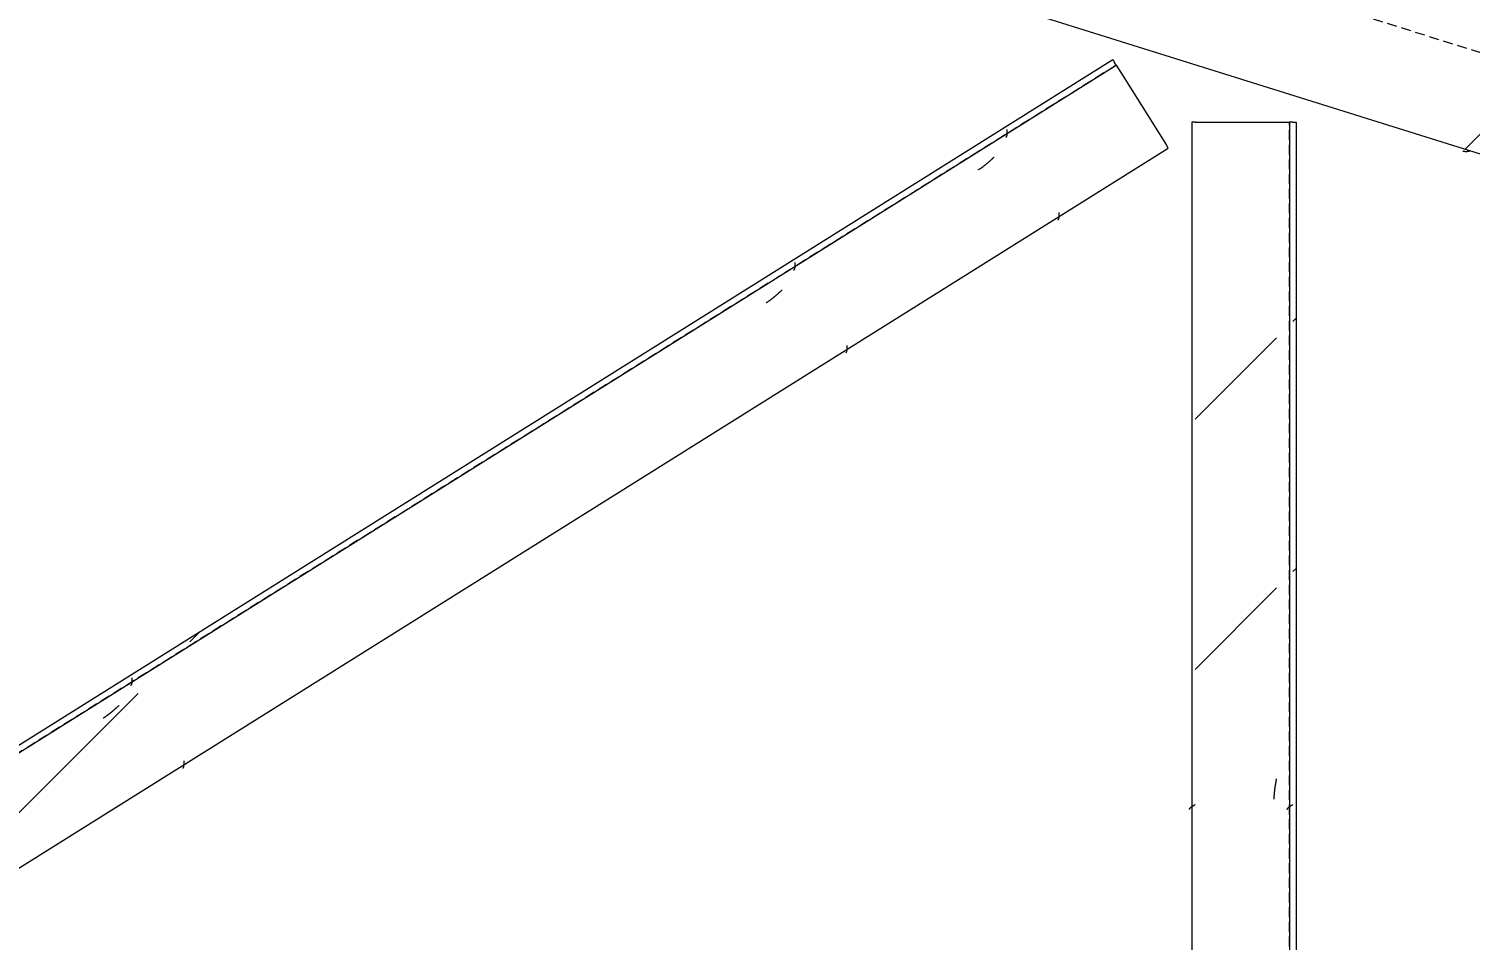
# Model space of a CAD drawing. Header units: centimetres. Extents: x -6111 to 13767, y -285 to 1600.
# Drawn here: x -5016.9 to -4946.7, y 998.9 to 1043.3 of the extents above; entities that cross this region are included whole.
import ezdxf

# ---------------------------------------------------------------- set-up
doc = ezdxf.new("R2010")
doc.units = ezdxf.units.CM
doc.linetypes.add('Hidden', pattern=[0.714375, 0.47625, -0.238125])
for name, color, linetype, lineweight in [('A-ANNO-DIMS', 7, 'Continuous', 9), ('A-ANNO-DIMS-100', 7, 'Continuous', 9), ('S-BEAM', 7, 'Continuous', 9)]:
    doc.layers.add(name, color=color, linetype=linetype, lineweight=lineweight)
doc.styles.add('Century Gothic_1', font='GOTHIC.TTF', dxfattribs={"height": 15})
doc.dimstyles.new('FCA_N_Cotas_E100', dxfattribs={"dimscale": 30.48, "dimtxt": 15.662524, "dimasz": 0.492126, "dimexe": 0.656168, "dimexo": 0.656168, "dimgap": 0.032808, "dimtad": 1, "dimlfac": 0.01, "dimrnd": 0.01, "dimzin": 0, "dimdsep": 46, "dimtxsty": 'Century Gothic_1', "dimblk1": 'OBLIQUE', "dimblk2": 'OBLIQUE', "dimsah": 1, "dimcen": 0.09, "dimdle": 0.656168, "dimadec": 3, "dimazin": 2, "dimtfac": 1, "dimtdec": 4, "dimtix": 1, "dimtmove": 0, "dimatfit": 3, "dimfxl": 1, "dimtvp": 1, "dimtolj": 1, "dimtzin": 0, "dimarcsym": 2})
pattern_1 = [(45, (0, 0), (-25.14472, 25.14472), []), (45, (0, 38.1), (-25.14472, 25.14472), [])]

# ---------------------------------------------------------------- blocks, each defined once
blk = doc.blocks.new('C Shapes - C8x16-1788155-Elevación Eje 1')
at = {"layer": 'S-BEAM', "linetype": 'Hidden'}
blk.add_line((-4718.546, 970.79), (-5089.492, 1087.07), dxfattribs=at)
blk = doc.blocks.new('FP_8-Elevación Eje 1')
at = {"layer": 'S-BEAM', "color": 9, "true_color": 0xc0c0c0}
for p, q in [((-4947.093, 1037.38), (-4947.078, 1037.376)), ((-4947.078, 1037.376), (-4947.063, 1037.373)), ((-4947.063, 1037.373), (-4947.047, 1037.37)), ((-4947.047, 1037.37), (-4947.032, 1037.367)), ((-4947.032, 1037.367), (-4947.016, 1037.365)), ((-4947.016, 1037.365), (-4947, 1037.363)), ((-4947, 1037.363), (-4946.984, 1037.361)), ((-4946.984, 1037.361), (-4946.968, 1037.36)), ((-4946.968, 1037.36), (-4946.952, 1037.36)), ((-4946.952, 1037.36), (-4946.935, 1037.36)), ((-4946.935, 1037.36), (-4946.919, 1037.36)), ((-4946.919, 1037.36), (-4946.902, 1037.36)), ((-4946.902, 1037.36), (-4946.885, 1037.362)), ((-4946.885, 1037.362), (-4946.869, 1037.363)), ((-4946.869, 1037.363), (-4946.851, 1037.365)), ((-4946.851, 1037.365), (-4946.834, 1037.367)), ((-4946.834, 1037.367), (-4946.817, 1037.37)), ((-4946.817, 1037.37), (-4946.8, 1037.373)), ((-4946.8, 1037.373), (-4946.782, 1037.377)), ((-4946.782, 1037.377), (-4946.764, 1037.381)), ((-4946.764, 1037.381), (-4946.747, 1037.385)), ((-4946.747, 1037.385), (-4946.729, 1037.389))]:
    blk.add_line(p, q, dxfattribs=at)
blk = doc.blocks.new('FP_13-Elevación Eje 1')
at = {"layer": 'S-BEAM', "color": 9, "true_color": 0xc0c0c0}
for p, q in [((-4956.245, 1006.288), (-4956.243, 1006.304)), ((-4956.243, 1006.304), (-4956.241, 1006.319)), ((-4956.241, 1006.319), (-4956.239, 1006.335)), ((-4956.239, 1006.335), (-4956.237, 1006.35)), ((-4956.237, 1006.35), (-4956.234, 1006.366)), ((-4956.234, 1006.366), (-4956.232, 1006.381)), ((-4956.232, 1006.381), (-4956.23, 1006.397)), ((-4956.23, 1006.397), (-4956.227, 1006.413)), ((-4956.227, 1006.413), (-4956.225, 1006.428)), ((-4956.225, 1006.428), (-4956.223, 1006.444)), ((-4956.223, 1006.444), (-4956.22, 1006.459)), ((-4956.22, 1006.459), (-4956.218, 1006.475)), ((-4956.218, 1006.475), (-4956.215, 1006.491)), ((-4956.215, 1006.491), (-4956.213, 1006.506)), ((-4956.213, 1006.506), (-4956.21, 1006.522)), ((-4956.21, 1006.522), (-4956.207, 1006.537)), ((-4956.207, 1006.537), (-4956.205, 1006.553)), ((-4956.205, 1006.553), (-4956.202, 1006.568)), ((-4956.202, 1006.568), (-4956.199, 1006.584)), ((-4956.199, 1006.584), (-4956.197, 1006.6)), ((-4956.197, 1006.6), (-4956.194, 1006.615)), ((-4956.194, 1006.615), (-4956.191, 1006.631)), ((-4956.191, 1006.631), (-4956.188, 1006.646)), ((-4956.188, 1006.646), (-4956.186, 1006.662)), ((-4956.186, 1006.662), (-4956.183, 1006.678)), ((-4956.183, 1006.678), (-4956.18, 1006.693)), ((-4956.18, 1006.693), (-4956.177, 1006.709)), ((-4956.177, 1006.709), (-4956.174, 1006.724)), ((-4956.174, 1006.724), (-4956.171, 1006.74)), ((-4956.171, 1006.74), (-4956.169, 1006.756)), ((-4956.169, 1006.756), (-4956.166, 1006.771)), ((-4956.166, 1006.771), (-4956.163, 1006.787)), ((-4956.279, 1005.852), (-4956.278, 1005.867)), ((-4956.279, 1005.836), (-4956.279, 1005.852)), ((-4956.279, 1005.82), (-4956.279, 1005.836)), ((-4956.279, 1005.805), (-4956.279, 1005.82)), ((-4956.278, 1005.898), (-4956.277, 1005.914)), ((-4956.278, 1005.883), (-4956.278, 1005.898)), ((-4956.278, 1005.867), (-4956.278, 1005.883)), ((-4956.277, 1005.914), (-4956.276, 1005.929)), ((-4956.276, 1005.945), (-4956.275, 1005.961)), ((-4956.276, 1005.929), (-4956.276, 1005.945)), ((-4956.275, 1005.961), (-4956.274, 1005.976)), ((-4956.274, 1005.976), (-4956.273, 1005.992)), ((-4956.273, 1005.992), (-4956.272, 1006.007)), ((-4956.272, 1006.007), (-4956.271, 1006.023)), ((-4956.271, 1006.023), (-4956.27, 1006.039)), ((-4956.27, 1006.039), (-4956.269, 1006.054)), ((-4956.269, 1006.054), (-4956.268, 1006.07)), ((-4956.268, 1006.07), (-4956.267, 1006.085)), ((-4956.267, 1006.085), (-4956.265, 1006.101)), ((-4956.265, 1006.101), (-4956.264, 1006.117)), ((-4956.264, 1006.117), (-4956.263, 1006.132)), ((-4956.263, 1006.132), (-4956.261, 1006.148)), ((-4956.261, 1006.148), (-4956.26, 1006.163)), ((-4956.26, 1006.163), (-4956.258, 1006.179)), ((-4956.258, 1006.179), (-4956.256, 1006.194)), ((-4956.256, 1006.194), (-4956.255, 1006.21)), ((-4956.255, 1006.21), (-4956.253, 1006.226)), ((-4956.253, 1006.226), (-4956.251, 1006.241)), ((-4956.251, 1006.241), (-4956.249, 1006.257)), ((-4956.249, 1006.257), (-4956.247, 1006.272)), ((-4956.247, 1006.272), (-4956.245, 1006.288)), ((-4956.207, 994.348), (-4956.205, 994.363)), ((-4956.205, 994.363), (-4956.202, 994.379)), ((-4956.202, 994.379), (-4956.199, 994.395)), ((-4956.199, 994.395), (-4956.197, 994.41)), ((-4956.197, 994.41), (-4956.194, 994.426)), ((-4956.194, 994.426), (-4956.191, 994.441)), ((-4956.191, 994.441), (-4956.188, 994.457)), ((-4956.188, 994.457), (-4956.186, 994.473)), ((-4956.186, 994.473), (-4956.183, 994.488)), ((-4956.183, 994.488), (-4956.18, 994.504)), ((-4956.18, 994.504), (-4956.177, 994.519)), ((-4956.177, 994.519), (-4956.174, 994.535)), ((-4956.174, 994.535), (-4956.171, 994.55)), ((-4956.171, 994.55), (-4956.169, 994.566)), ((-4956.169, 994.566), (-4956.166, 994.582)), ((-4956.166, 994.582), (-4956.163, 994.597)), ((-4956.279, 993.662), (-4956.278, 993.678)), ((-4956.279, 993.647), (-4956.279, 993.662)), ((-4956.278, 993.709), (-4956.277, 993.724)), ((-4956.278, 993.693), (-4956.278, 993.709)), ((-4956.278, 993.678), (-4956.278, 993.693)), ((-4956.277, 993.724), (-4956.276, 993.74)), ((-4956.276, 993.756), (-4956.275, 993.771)), ((-4956.276, 993.74), (-4956.276, 993.756)), ((-4956.275, 993.771), (-4956.274, 993.787)), ((-4956.274, 993.787), (-4956.273, 993.802)), ((-4956.273, 993.802), (-4956.272, 993.818)), ((-4956.272, 993.818), (-4956.271, 993.834)), ((-4956.271, 993.834), (-4956.27, 993.849)), ((-4956.27, 993.849), (-4956.269, 993.865)), ((-4956.269, 993.865), (-4956.268, 993.88)), ((-4956.268, 993.88), (-4956.267, 993.896)), ((-4956.267, 993.896), (-4956.265, 993.911)), ((-4956.265, 993.911), (-4956.264, 993.927)), ((-4956.264, 993.927), (-4956.263, 993.943)), ((-4956.263, 993.943), (-4956.261, 993.958)), ((-4956.261, 993.958), (-4956.26, 993.974)), ((-4956.26, 993.974), (-4956.258, 993.989)), ((-4956.258, 993.989), (-4956.256, 994.005)), ((-4956.256, 994.005), (-4956.255, 994.021)), ((-4956.255, 994.021), (-4956.253, 994.036)), ((-4956.253, 994.036), (-4956.251, 994.052)), ((-4956.251, 994.052), (-4956.249, 994.067)), ((-4956.249, 994.067), (-4956.247, 994.083)), ((-4956.247, 994.083), (-4956.245, 994.099)), ((-4956.245, 994.099), (-4956.243, 994.114)), ((-4956.243, 994.114), (-4956.241, 994.13)), ((-4956.241, 994.13), (-4956.239, 994.145)), ((-4956.239, 994.145), (-4956.237, 994.161)), ((-4956.237, 994.161), (-4956.234, 994.176)), ((-4956.234, 994.176), (-4956.232, 994.192)), ((-4956.232, 994.192), (-4956.23, 994.208)), ((-4956.23, 994.208), (-4956.227, 994.223)), ((-4956.227, 994.223), (-4956.225, 994.239)), ((-4956.225, 994.239), (-4956.223, 994.254)), ((-4956.223, 994.254), (-4956.22, 994.27)), ((-4956.22, 994.27), (-4956.218, 994.286)), ((-4956.218, 994.286), (-4956.215, 994.301)), ((-4956.215, 994.301), (-4956.213, 994.317)), ((-4956.213, 994.317), (-4956.21, 994.332)), ((-4956.21, 994.332), (-4956.207, 994.348)), ((-4956.279, 993.631), (-4956.279, 993.647)), ((-4956.279, 993.615), (-4956.279, 993.631))]:
    blk.add_line(p, q, dxfattribs=at)
blk = doc.blocks.new('FP_14-Elevación Eje 1')
at = {"layer": 'S-BEAM'}
blk.add_line((-4955.528, 1038.775), (-4955.528, 967.195), dxfattribs=at)
at = {"layer": 'S-BEAM', "color": 9, "true_color": 0xc0c0c0}
for p, q in [((-4955.644, 1005.297), (-4955.643, 1005.301)), ((-4955.644, 1005.293), (-4955.644, 1005.297)), ((-4955.643, 1005.305), (-4955.642, 1005.309)), ((-4955.643, 1005.301), (-4955.643, 1005.305)), ((-4955.642, 1005.309), (-4955.641, 1005.313)), ((-4955.641, 1005.313), (-4955.64, 1005.316)), ((-4955.64, 1005.316), (-4955.639, 1005.32)), ((-4955.639, 1005.32), (-4955.638, 1005.324)), ((-4955.638, 1005.324), (-4955.636, 1005.328)), ((-4955.636, 1005.328), (-4955.634, 1005.332)), ((-4955.634, 1005.332), (-4955.632, 1005.336)), ((-4955.632, 1005.336), (-4955.63, 1005.34)), ((-4955.63, 1005.34), (-4955.628, 1005.344)), ((-4955.628, 1005.344), (-4955.626, 1005.348)), ((-4955.626, 1005.348), (-4955.623, 1005.352)), ((-4955.623, 1005.352), (-4955.621, 1005.356)), ((-4955.621, 1005.356), (-4955.618, 1005.359)), ((-4955.618, 1005.359), (-4955.615, 1005.363)), ((-4955.615, 1005.363), (-4955.612, 1005.367)), ((-4955.612, 1005.367), (-4955.608, 1005.371)), ((-4955.608, 1005.371), (-4955.605, 1005.375)), ((-4955.605, 1005.375), (-4955.601, 1005.379)), ((-4955.601, 1005.379), (-4955.598, 1005.383)), ((-4955.598, 1005.383), (-4955.594, 1005.387)), ((-4955.594, 1005.387), (-4955.59, 1005.391)), ((-4955.59, 1005.391), (-4955.586, 1005.395)), ((-4955.586, 1005.395), (-4955.582, 1005.398)), ((-4955.582, 1005.398), (-4955.577, 1005.402)), ((-4955.577, 1005.402), (-4955.573, 1005.406)), ((-4955.573, 1005.406), (-4955.568, 1005.41)), ((-4955.568, 1005.41), (-4955.564, 1005.414)), ((-4955.564, 1005.414), (-4955.559, 1005.418)), ((-4955.559, 1005.418), (-4955.554, 1005.422)), ((-4955.554, 1005.422), (-4955.549, 1005.426)), ((-4955.549, 1005.426), (-4955.544, 1005.43)), ((-4955.544, 1005.43), (-4955.538, 1005.434)), ((-4955.538, 1005.434), (-4955.533, 1005.437)), ((-4955.533, 1005.437), (-4955.527, 1005.441)), ((-4955.527, 1005.441), (-4955.522, 1005.445)), ((-4955.522, 1005.445), (-4955.516, 1005.449)), ((-4955.516, 1005.449), (-4955.51, 1005.453)), ((-4955.51, 1005.453), (-4955.505, 1005.457)), ((-4955.505, 1005.457), (-4955.499, 1005.461)), ((-4955.499, 1005.461), (-4955.493, 1005.465)), ((-4955.493, 1005.465), (-4955.487, 1005.469)), ((-4955.487, 1005.469), (-4955.48, 1005.473)), ((-4955.48, 1005.473), (-4955.474, 1005.476)), ((-4955.474, 1005.476), (-4955.468, 1005.48)), ((-4955.468, 1005.48), (-4955.462, 1005.484)), ((-4955.462, 1005.484), (-4955.455, 1005.488)), ((-4955.455, 1005.488), (-4955.449, 1005.492)), ((-4955.449, 1005.492), (-4955.442, 1005.496)), ((-4955.442, 1005.496), (-4955.436, 1005.5)), ((-4955.436, 1005.5), (-4955.429, 1005.504)), ((-4955.429, 1005.504), (-4955.423, 1005.508)), ((-4955.423, 1005.508), (-4955.416, 1005.512)), ((-4955.416, 1005.512), (-4955.409, 1005.516)), ((-4955.409, 1005.516), (-4955.403, 1005.519)), ((-4955.403, 1005.519), (-4955.396, 1005.523)), ((-4955.396, 1005.523), (-4955.389, 1005.527)), ((-4955.389, 1005.527), (-4955.382, 1005.531)), ((-4955.382, 1005.531), (-4955.376, 1005.535)), ((-4955.376, 1005.535), (-4955.369, 1005.539))]:
    blk.add_line(p, q, dxfattribs=at)
blk = doc.blocks.new('FP_15-Elevación Eje 1')
at = {"layer": 'S-BEAM'}
blk.add_line((-4960.29, 1038.775), (-4960.29, 967.195), dxfattribs=at)
at = {"layer": 'S-BEAM', "color": 9, "true_color": 0xc0c0c0}
for p, q in [((-4960.406, 1005.297), (-4960.405, 1005.301)), ((-4960.406, 1005.293), (-4960.406, 1005.297)), ((-4960.405, 1005.305), (-4960.404, 1005.309)), ((-4960.405, 1005.301), (-4960.405, 1005.305)), ((-4960.404, 1005.309), (-4960.403, 1005.313)), ((-4960.403, 1005.313), (-4960.402, 1005.317)), ((-4960.402, 1005.317), (-4960.401, 1005.321)), ((-4960.401, 1005.321), (-4960.4, 1005.324)), ((-4960.4, 1005.324), (-4960.398, 1005.328)), ((-4960.398, 1005.328), (-4960.396, 1005.332)), ((-4960.396, 1005.332), (-4960.394, 1005.336)), ((-4960.394, 1005.336), (-4960.392, 1005.34)), ((-4960.392, 1005.34), (-4960.39, 1005.344)), ((-4960.39, 1005.344), (-4960.388, 1005.348)), ((-4960.388, 1005.348), (-4960.385, 1005.352)), ((-4960.385, 1005.352), (-4960.383, 1005.356)), ((-4960.383, 1005.356), (-4960.38, 1005.36)), ((-4960.38, 1005.36), (-4960.377, 1005.363)), ((-4960.377, 1005.363), (-4960.374, 1005.367)), ((-4960.374, 1005.367), (-4960.37, 1005.371)), ((-4960.37, 1005.371), (-4960.367, 1005.375)), ((-4960.367, 1005.375), (-4960.363, 1005.379)), ((-4960.363, 1005.379), (-4960.36, 1005.383)), ((-4960.36, 1005.383), (-4960.356, 1005.387)), ((-4960.356, 1005.387), (-4960.352, 1005.391)), ((-4960.352, 1005.391), (-4960.348, 1005.395)), ((-4960.348, 1005.395), (-4960.344, 1005.399)), ((-4960.344, 1005.399), (-4960.339, 1005.403)), ((-4960.339, 1005.403), (-4960.335, 1005.406)), ((-4960.335, 1005.406), (-4960.33, 1005.41)), ((-4960.33, 1005.41), (-4960.326, 1005.414)), ((-4960.326, 1005.414), (-4960.321, 1005.418)), ((-4960.321, 1005.418), (-4960.316, 1005.422)), ((-4960.316, 1005.422), (-4960.311, 1005.426)), ((-4960.311, 1005.426), (-4960.306, 1005.43)), ((-4960.306, 1005.43), (-4960.3, 1005.434)), ((-4960.3, 1005.434), (-4960.295, 1005.438)), ((-4960.295, 1005.438), (-4960.289, 1005.442)), ((-4960.289, 1005.442), (-4960.284, 1005.445)), ((-4960.284, 1005.445), (-4960.278, 1005.449)), ((-4960.278, 1005.449), (-4960.272, 1005.453)), ((-4960.272, 1005.453), (-4960.267, 1005.457)), ((-4960.267, 1005.457), (-4960.261, 1005.461)), ((-4960.261, 1005.461), (-4960.255, 1005.465)), ((-4960.255, 1005.465), (-4960.249, 1005.469)), ((-4960.249, 1005.469), (-4960.242, 1005.473)), ((-4960.242, 1005.473), (-4960.236, 1005.477)), ((-4960.236, 1005.477), (-4960.23, 1005.481)), ((-4960.23, 1005.481), (-4960.224, 1005.484)), ((-4960.224, 1005.484), (-4960.217, 1005.488)), ((-4960.217, 1005.488), (-4960.211, 1005.492)), ((-4960.211, 1005.492), (-4960.204, 1005.496)), ((-4960.204, 1005.496), (-4960.198, 1005.5)), ((-4960.198, 1005.5), (-4960.191, 1005.504)), ((-4960.191, 1005.504), (-4960.185, 1005.508)), ((-4960.185, 1005.508), (-4960.178, 1005.512)), ((-4960.178, 1005.512), (-4960.171, 1005.516)), ((-4960.171, 1005.516), (-4960.165, 1005.52)), ((-4960.165, 1005.52), (-4960.158, 1005.523)), ((-4960.158, 1005.523), (-4960.151, 1005.527)), ((-4960.151, 1005.527), (-4960.144, 1005.531)), ((-4960.144, 1005.531), (-4960.138, 1005.535)), ((-4960.138, 1005.535), (-4960.131, 1005.539))]:
    blk.add_line(p, q, dxfattribs=at)
blk = doc.blocks.new('M_L Equal Angles - L51X51X3_2-1788158-Elevación Eje 1')
at = {"layer": 'S-BEAM', "true_color": 0xc0c0c0}
h = blk.add_hatch(dxfattribs=at)
h.set_pattern_fill('FP_2', color=9, style=0, pattern_type=2)
h.set_pattern_definition(pattern_1)
h.paths.add_polyline_path([(-4960.131, 967.195), (-4956.163, 967.195), (-4956.163, 1038.775), (-4960.131, 1038.775), (-4960.131, 974.295)])
h = blk.add_hatch(dxfattribs=at)
h.set_pattern_fill('FP_2', color=9, style=0, pattern_type=2)
h.set_pattern_definition(pattern_1)
h.paths.add_polyline_path([(-4955.369, 967.195), (-4955.21, 967.195), (-4955.21, 1038.775), (-4955.369, 1038.775), (-4955.369, 974.295)])
at = {"layer": 'S-BEAM'}
for p, q in [((-4960.131, 1038.775), (-4960.29, 1038.775)), ((-4960.131, 1038.775), (-4956.163, 1038.775)), ((-4956.163, 1038.775), (-4955.528, 1038.775)), ((-4955.369, 1038.775), (-4955.528, 1038.775)), ((-4955.369, 1038.775), (-4955.21, 1038.775)), ((-4955.21, 1038.775), (-4955.21, 967.195))]:
    blk.add_line(p, q, dxfattribs=at)
at = {"layer": 'S-BEAM', "linetype": 'Hidden'}
blk.add_line((-4955.528, 967.195), (-4955.528, 1038.775), dxfattribs=at)
at = {"layer": 'S-BEAM'}
for name in ['FP_15-Elevación Eje 1', 'FP_14-Elevación Eje 1', 'FP_13-Elevación Eje 1']:
    blk.add_blockref(name, (0, 0), dxfattribs=at)
blk = doc.blocks.new('FP_25-Elevación Eje 1')
at = {"layer": 'S-BEAM', "color": 9, "true_color": 0xc0c0c0}
for p, q in [((-4970.682, 1036.462), (-4970.669, 1036.47)), ((-4970.669, 1036.47), (-4970.656, 1036.479)), ((-4970.656, 1036.479), (-4970.643, 1036.487)), ((-4970.643, 1036.487), (-4970.63, 1036.496)), ((-4970.63, 1036.496), (-4970.617, 1036.504)), ((-4970.617, 1036.504), (-4970.604, 1036.513)), ((-4970.604, 1036.513), (-4970.591, 1036.522)), ((-4970.591, 1036.522), (-4970.578, 1036.531)), ((-4970.578, 1036.531), (-4970.565, 1036.539)), ((-4970.565, 1036.539), (-4970.552, 1036.548)), ((-4970.552, 1036.548), (-4970.54, 1036.557)), ((-4970.54, 1036.557), (-4970.527, 1036.566)), ((-4970.527, 1036.566), (-4970.514, 1036.575)), ((-4970.514, 1036.575), (-4970.502, 1036.584)), ((-4970.502, 1036.584), (-4970.489, 1036.594)), ((-4970.489, 1036.594), (-4970.476, 1036.603)), ((-4970.476, 1036.603), (-4970.464, 1036.612)), ((-4970.464, 1036.612), (-4970.451, 1036.621)), ((-4970.451, 1036.621), (-4970.439, 1036.631)), ((-4970.439, 1036.631), (-4970.426, 1036.64)), ((-4970.426, 1036.64), (-4970.414, 1036.65)), ((-4970.414, 1036.65), (-4970.401, 1036.659)), ((-4970.401, 1036.659), (-4970.389, 1036.669)), ((-4970.389, 1036.669), (-4970.377, 1036.679)), ((-4970.377, 1036.679), (-4970.364, 1036.688)), ((-4970.364, 1036.688), (-4970.352, 1036.698)), ((-4970.352, 1036.698), (-4970.34, 1036.708)), ((-4970.34, 1036.708), (-4970.328, 1036.718)), ((-4970.328, 1036.718), (-4970.315, 1036.728)), ((-4970.315, 1036.728), (-4970.303, 1036.737)), ((-4970.303, 1036.737), (-4970.291, 1036.747)), ((-4970.291, 1036.747), (-4970.279, 1036.757)), ((-4970.279, 1036.757), (-4970.267, 1036.768)), ((-4970.267, 1036.768), (-4970.255, 1036.778)), ((-4970.255, 1036.778), (-4970.243, 1036.788)), ((-4970.243, 1036.788), (-4970.231, 1036.798)), ((-4970.231, 1036.798), (-4970.219, 1036.808)), ((-4970.219, 1036.808), (-4970.207, 1036.818)), ((-4970.207, 1036.818), (-4970.195, 1036.829)), ((-4970.195, 1036.829), (-4970.183, 1036.839)), ((-4970.183, 1036.839), (-4970.171, 1036.849)), ((-4970.171, 1036.849), (-4970.159, 1036.86)), ((-4970.159, 1036.86), (-4970.147, 1036.87)), ((-4970.147, 1036.87), (-4970.135, 1036.88)), ((-4970.135, 1036.88), (-4970.123, 1036.891)), ((-4970.123, 1036.891), (-4970.112, 1036.901)), ((-4970.112, 1036.901), (-4970.1, 1036.912)), ((-4970.1, 1036.912), (-4970.088, 1036.922)), ((-4970.088, 1036.922), (-4970.076, 1036.933)), ((-4970.076, 1036.933), (-4970.064, 1036.944)), ((-4970.064, 1036.944), (-4970.053, 1036.954)), ((-4970.053, 1036.954), (-4970.041, 1036.965)), ((-4970.041, 1036.965), (-4970.029, 1036.975)), ((-4970.029, 1036.975), (-4970.018, 1036.986)), ((-4970.018, 1036.986), (-4970.006, 1036.997)), ((-4970.006, 1036.997), (-4969.994, 1037.007)), ((-4969.994, 1037.007), (-4969.982, 1037.018)), ((-4969.982, 1037.018), (-4969.971, 1037.029)), ((-4969.971, 1037.029), (-4969.959, 1037.039)), ((-4969.959, 1037.039), (-4969.947, 1037.05)), ((-4969.947, 1037.05), (-4969.936, 1037.061)), ((-4969.936, 1037.061), (-4969.924, 1037.071)), ((-4969.924, 1037.071), (-4969.912, 1037.082)), ((-4980.779, 1030.147), (-4980.766, 1030.156)), ((-4980.766, 1030.156), (-4980.754, 1030.166)), ((-4980.754, 1030.166), (-4980.741, 1030.175)), ((-4980.741, 1030.175), (-4980.729, 1030.185)), ((-4980.729, 1030.185), (-4980.717, 1030.194)), ((-4980.717, 1030.194), (-4980.704, 1030.204)), ((-4980.704, 1030.204), (-4980.692, 1030.214)), ((-4980.692, 1030.214), (-4980.68, 1030.223)), ((-4980.68, 1030.223), (-4980.667, 1030.233)), ((-4980.667, 1030.233), (-4980.655, 1030.243)), ((-4980.655, 1030.243), (-4980.643, 1030.253)), ((-4980.643, 1030.253), (-4980.631, 1030.263)), ((-4980.631, 1030.263), (-4980.619, 1030.273)), ((-4980.619, 1030.273), (-4980.607, 1030.283)), ((-4980.607, 1030.283), (-4980.594, 1030.293)), ((-4980.594, 1030.293), (-4980.582, 1030.303)), ((-4980.582, 1030.303), (-4980.57, 1030.313)), ((-4980.57, 1030.313), (-4980.558, 1030.323)), ((-4980.558, 1030.323), (-4980.546, 1030.333)), ((-4980.546, 1030.333), (-4980.534, 1030.344)), ((-4980.534, 1030.344), (-4980.522, 1030.354)), ((-4980.522, 1030.354), (-4980.51, 1030.364)), ((-4980.51, 1030.364), (-4980.499, 1030.375)), ((-4980.499, 1030.375), (-4980.487, 1030.385)), ((-4980.487, 1030.385), (-4980.475, 1030.395)), ((-4980.475, 1030.395), (-4980.463, 1030.406)), ((-4980.463, 1030.406), (-4980.451, 1030.416)), ((-4980.451, 1030.416), (-4980.439, 1030.427)), ((-4980.439, 1030.427), (-4980.427, 1030.437)), ((-4980.427, 1030.437), (-4980.416, 1030.448)), ((-4980.416, 1030.448), (-4980.404, 1030.458)), ((-4980.404, 1030.458), (-4980.392, 1030.469)), ((-4980.392, 1030.469), (-4980.38, 1030.479)), ((-4980.38, 1030.479), (-4980.369, 1030.49)), ((-4980.369, 1030.49), (-4980.357, 1030.501)), ((-4980.357, 1030.501), (-4980.345, 1030.511)), ((-4980.345, 1030.511), (-4980.333, 1030.522)), ((-4980.333, 1030.522), (-4980.322, 1030.533)), ((-4980.322, 1030.533), (-4980.31, 1030.543)), ((-4980.31, 1030.543), (-4980.298, 1030.554)), ((-4980.298, 1030.554), (-4980.287, 1030.565)), ((-4980.287, 1030.565), (-4980.275, 1030.575)), ((-4980.275, 1030.575), (-4980.263, 1030.586)), ((-4980.263, 1030.586), (-4980.252, 1030.597)), ((-4980.252, 1030.597), (-4980.24, 1030.607)), ((-4981.01, 1029.987), (-4980.997, 1029.996)), ((-4980.997, 1029.996), (-4980.984, 1030.004)), ((-4980.984, 1030.004), (-4980.971, 1030.012)), ((-4980.971, 1030.012), (-4980.958, 1030.021)), ((-4980.958, 1030.021), (-4980.945, 1030.03)), ((-4980.945, 1030.03), (-4980.932, 1030.038)), ((-4980.932, 1030.038), (-4980.919, 1030.047)), ((-4980.919, 1030.047), (-4980.906, 1030.056)), ((-4980.906, 1030.056), (-4980.893, 1030.065)), ((-4980.893, 1030.065), (-4980.88, 1030.074)), ((-4980.88, 1030.074), (-4980.867, 1030.082)), ((-4980.867, 1030.082), (-4980.855, 1030.091)), ((-4980.855, 1030.091), (-4980.842, 1030.101)), ((-4980.842, 1030.101), (-4980.829, 1030.11)), ((-4980.829, 1030.11), (-4980.817, 1030.119)), ((-4980.817, 1030.119), (-4980.804, 1030.128)), ((-4980.804, 1030.128), (-4980.791, 1030.137)), ((-4980.791, 1030.137), (-4980.779, 1030.147)), ((-5013.225, 1009.792), (-5013.212, 1009.8)), ((-5013.212, 1009.8), (-5013.199, 1009.809)), ((-5013.199, 1009.809), (-5013.186, 1009.818)), ((-5013.186, 1009.818), (-5013.174, 1009.827)), ((-5013.174, 1009.827), (-5013.161, 1009.836)), ((-5013.161, 1009.836), (-5013.148, 1009.845)), ((-5013.148, 1009.845), (-5013.135, 1009.854)), ((-5013.135, 1009.854), (-5013.123, 1009.863)), ((-5013.123, 1009.863), (-5013.11, 1009.872)), ((-5013.11, 1009.872), (-5013.097, 1009.881)), ((-5013.097, 1009.881), (-5013.085, 1009.89)), ((-5013.085, 1009.89), (-5013.072, 1009.9)), ((-5013.072, 1009.9), (-5013.059, 1009.909)), ((-5013.059, 1009.909), (-5013.047, 1009.918)), ((-5013.047, 1009.918), (-5013.034, 1009.928)), ((-5013.034, 1009.928), (-5013.022, 1009.937)), ((-5013.022, 1009.937), (-5013.01, 1009.947)), ((-5013.01, 1009.947), (-5012.997, 1009.956)), ((-5012.997, 1009.956), (-5012.985, 1009.966)), ((-5012.985, 1009.966), (-5012.973, 1009.976)), ((-5012.973, 1009.976), (-5012.96, 1009.985)), ((-5012.96, 1009.985), (-5012.948, 1009.995)), ((-5012.948, 1009.995), (-5012.936, 1010.005)), ((-5012.936, 1010.005), (-5012.924, 1010.015)), ((-5012.924, 1010.015), (-5012.911, 1010.025)), ((-5012.911, 1010.025), (-5012.899, 1010.035)), ((-5012.899, 1010.035), (-5012.887, 1010.045)), ((-5012.887, 1010.045), (-5012.875, 1010.055)), ((-5012.875, 1010.055), (-5012.863, 1010.065)), ((-5012.863, 1010.065), (-5012.851, 1010.075)), ((-5012.851, 1010.075), (-5012.839, 1010.085)), ((-5012.839, 1010.085), (-5012.827, 1010.096)), ((-5012.827, 1010.096), (-5012.815, 1010.106)), ((-5012.815, 1010.106), (-5012.803, 1010.116)), ((-5012.803, 1010.116), (-5012.791, 1010.126)), ((-5012.791, 1010.126), (-5012.779, 1010.137)), ((-5012.779, 1010.137), (-5012.767, 1010.147)), ((-5012.767, 1010.147), (-5012.755, 1010.157)), ((-5012.755, 1010.157), (-5012.744, 1010.168)), ((-5012.744, 1010.168), (-5012.732, 1010.178)), ((-5012.732, 1010.178), (-5012.72, 1010.189)), ((-5012.72, 1010.189), (-5012.708, 1010.199)), ((-5012.708, 1010.199), (-5012.696, 1010.21)), ((-5012.696, 1010.21), (-5012.685, 1010.22)), ((-5012.685, 1010.22), (-5012.673, 1010.231)), ((-5012.673, 1010.231), (-5012.661, 1010.242)), ((-5012.661, 1010.242), (-5012.649, 1010.252)), ((-5012.649, 1010.252), (-5012.638, 1010.263)), ((-5012.638, 1010.263), (-5012.626, 1010.273)), ((-5012.626, 1010.273), (-5012.614, 1010.284)), ((-5012.614, 1010.284), (-5012.602, 1010.295)), ((-5012.602, 1010.295), (-5012.591, 1010.305)), ((-5012.591, 1010.305), (-5012.579, 1010.316)), ((-5012.579, 1010.316), (-5012.567, 1010.327)), ((-5012.567, 1010.327), (-5012.556, 1010.337)), ((-5012.556, 1010.337), (-5012.544, 1010.348)), ((-5012.544, 1010.348), (-5012.532, 1010.359)), ((-5012.532, 1010.359), (-5012.521, 1010.37)), ((-5013.291, 1009.749), (-5013.277, 1009.758)), ((-5013.277, 1009.758), (-5013.264, 1009.766)), ((-5013.264, 1009.766), (-5013.251, 1009.775)), ((-5013.251, 1009.775), (-5013.238, 1009.783)), ((-5013.238, 1009.783), (-5013.225, 1009.792))]:
    blk.add_line(p, q, dxfattribs=at)
blk = doc.blocks.new('FP_26-Elevación Eje 1')
at = {"layer": 'S-BEAM'}
blk.add_line((-5077.102, 970.631), (-4963.967, 1041.559), dxfattribs=at)
at = {"layer": 'S-BEAM', "color": 9, "true_color": 0xc0c0c0}
for p, q in [((-4969.338, 1038.054), (-4969.335, 1038.057)), ((-4969.335, 1038.057), (-4969.331, 1038.059)), ((-4969.331, 1038.059), (-4969.328, 1038.062)), ((-4969.328, 1038.062), (-4969.326, 1038.064)), ((-4969.326, 1038.064), (-4969.323, 1038.067)), ((-4969.323, 1038.067), (-4969.32, 1038.07)), ((-4969.32, 1038.07), (-4969.317, 1038.073)), ((-4969.317, 1038.073), (-4969.315, 1038.077)), ((-4969.315, 1038.077), (-4969.312, 1038.08)), ((-4969.312, 1038.08), (-4969.31, 1038.084)), ((-4969.31, 1038.084), (-4969.308, 1038.087)), ((-4969.308, 1038.087), (-4969.305, 1038.091)), ((-4969.305, 1038.091), (-4969.303, 1038.095)), ((-4969.303, 1038.095), (-4969.301, 1038.099)), ((-4969.301, 1038.099), (-4969.299, 1038.103)), ((-4969.299, 1038.103), (-4969.297, 1038.108)), ((-4969.297, 1038.108), (-4969.295, 1038.112)), ((-4969.295, 1038.112), (-4969.294, 1038.117)), ((-4969.294, 1038.117), (-4969.292, 1038.121)), ((-4969.292, 1038.121), (-4969.291, 1038.126)), ((-4969.291, 1038.126), (-4969.289, 1038.131)), ((-4969.289, 1038.131), (-4969.288, 1038.136)), ((-4969.288, 1038.136), (-4969.286, 1038.141)), ((-4969.286, 1038.141), (-4969.285, 1038.147)), ((-4969.285, 1038.147), (-4969.284, 1038.152)), ((-4969.284, 1038.152), (-4969.283, 1038.158)), ((-4969.283, 1038.158), (-4969.282, 1038.163)), ((-4969.282, 1038.163), (-4969.281, 1038.169)), ((-4969.281, 1038.169), (-4969.28, 1038.175)), ((-4969.28, 1038.175), (-4969.279, 1038.181)), ((-4969.279, 1038.181), (-4969.278, 1038.187)), ((-4969.278, 1038.187), (-4969.277, 1038.193)), ((-4969.277, 1038.199), (-4969.276, 1038.206)), ((-4969.277, 1038.193), (-4969.277, 1038.199)), ((-4969.275, 1038.411), (-4969.276, 1038.418)), ((-4969.276, 1038.206), (-4969.275, 1038.212)), ((-4969.275, 1038.403), (-4969.275, 1038.411)), ((-4969.275, 1038.395), (-4969.275, 1038.403)), ((-4969.275, 1038.387), (-4969.275, 1038.395)), ((-4969.274, 1038.379), (-4969.275, 1038.387)), ((-4969.275, 1038.219), (-4969.274, 1038.225)), ((-4969.275, 1038.212), (-4969.275, 1038.219)), ((-4969.274, 1038.372), (-4969.274, 1038.379)), ((-4969.274, 1038.364), (-4969.274, 1038.372)), ((-4969.274, 1038.356), (-4969.274, 1038.364)), ((-4969.273, 1038.349), (-4969.274, 1038.356)), ((-4969.274, 1038.239), (-4969.273, 1038.246)), ((-4969.274, 1038.232), (-4969.274, 1038.239)), ((-4969.274, 1038.225), (-4969.274, 1038.232)), ((-4969.273, 1038.341), (-4969.273, 1038.349)), ((-4969.273, 1038.333), (-4969.273, 1038.341)), ((-4969.273, 1038.326), (-4969.273, 1038.333)), ((-4969.273, 1038.318), (-4969.273, 1038.326)), ((-4969.273, 1038.311), (-4969.273, 1038.318)), ((-4969.273, 1038.303), (-4969.273, 1038.311)), ((-4969.273, 1038.296), (-4969.273, 1038.303)), ((-4969.273, 1038.289), (-4969.273, 1038.296)), ((-4969.273, 1038.281), (-4969.273, 1038.289)), ((-4969.273, 1038.274), (-4969.273, 1038.281)), ((-4969.273, 1038.267), (-4969.273, 1038.274)), ((-4969.273, 1038.26), (-4969.273, 1038.267)), ((-4969.273, 1038.253), (-4969.273, 1038.26)), ((-4969.273, 1038.246), (-4969.273, 1038.253)), ((-4979.665, 1031.58), (-4979.662, 1031.582)), ((-4979.662, 1031.582), (-4979.659, 1031.584)), ((-4979.659, 1031.584), (-4979.656, 1031.587)), ((-4979.656, 1031.587), (-4979.653, 1031.59)), ((-4979.653, 1031.59), (-4979.65, 1031.593)), ((-4979.65, 1031.593), (-4979.648, 1031.596)), ((-4979.648, 1031.596), (-4979.645, 1031.599)), ((-4979.645, 1031.599), (-4979.642, 1031.602)), ((-4979.642, 1031.602), (-4979.64, 1031.605)), ((-4979.64, 1031.605), (-4979.637, 1031.609)), ((-4979.637, 1031.609), (-4979.635, 1031.613)), ((-4979.635, 1031.613), (-4979.633, 1031.616)), ((-4979.633, 1031.616), (-4979.631, 1031.62)), ((-4979.631, 1031.62), (-4979.629, 1031.624)), ((-4979.629, 1031.624), (-4979.627, 1031.629)), ((-4979.627, 1031.629), (-4979.625, 1031.633)), ((-4979.625, 1031.633), (-4979.623, 1031.637)), ((-4979.623, 1031.637), (-4979.621, 1031.642)), ((-4979.621, 1031.642), (-4979.62, 1031.647)), ((-4979.62, 1031.647), (-4979.618, 1031.651)), ((-4979.618, 1031.651), (-4979.617, 1031.656)), ((-4979.617, 1031.656), (-4979.615, 1031.661)), ((-4979.615, 1031.661), (-4979.614, 1031.667)), ((-4979.614, 1031.667), (-4979.613, 1031.672)), ((-4979.613, 1031.672), (-4979.611, 1031.677)), ((-4979.611, 1031.677), (-4979.61, 1031.683)), ((-4979.61, 1031.683), (-4979.609, 1031.689)), ((-4979.609, 1031.689), (-4979.608, 1031.694)), ((-4979.608, 1031.694), (-4979.607, 1031.7)), ((-4979.607, 1031.7), (-4979.606, 1031.706)), ((-4979.606, 1031.712), (-4979.605, 1031.718)), ((-4979.606, 1031.706), (-4979.606, 1031.712)), ((-4979.605, 1031.718), (-4979.604, 1031.725)), ((-4979.604, 1031.731), (-4979.603, 1031.738)), ((-4979.604, 1031.725), (-4979.604, 1031.731)), ((-4979.603, 1031.936), (-4979.603, 1031.944)), ((-4979.603, 1031.928), (-4979.603, 1031.936)), ((-4979.602, 1031.92), (-4979.603, 1031.928)), ((-4979.603, 1031.744), (-4979.602, 1031.751)), ((-4979.603, 1031.738), (-4979.603, 1031.744)), ((-4979.602, 1031.912), (-4979.602, 1031.92)), ((-4979.602, 1031.905), (-4979.602, 1031.912)), ((-4979.602, 1031.897), (-4979.602, 1031.905)), ((-4979.601, 1031.889), (-4979.602, 1031.897)), ((-4979.602, 1031.757), (-4979.601, 1031.764)), ((-4979.602, 1031.751), (-4979.602, 1031.757)), ((-4979.601, 1031.881), (-4979.601, 1031.889)), ((-4979.601, 1031.874), (-4979.601, 1031.881)), ((-4979.601, 1031.866), (-4979.601, 1031.874)), ((-4979.601, 1031.859), (-4979.601, 1031.866)), ((-4979.6, 1031.851), (-4979.601, 1031.859)), ((-4979.601, 1031.785), (-4979.6, 1031.792)), ((-4979.601, 1031.778), (-4979.601, 1031.785)), ((-4979.601, 1031.771), (-4979.601, 1031.778)), ((-4979.601, 1031.764), (-4979.601, 1031.771)), ((-4979.6, 1031.843), (-4979.6, 1031.851)), ((-4979.6, 1031.836), (-4979.6, 1031.843)), ((-4979.6, 1031.829), (-4979.6, 1031.836)), ((-4979.6, 1031.821), (-4979.6, 1031.829)), ((-4979.6, 1031.814), (-4979.6, 1031.821)), ((-4979.6, 1031.807), (-4979.6, 1031.814)), ((-4979.6, 1031.799), (-4979.6, 1031.807)), ((-4979.6, 1031.792), (-4979.6, 1031.799)), ((-5011.946, 1011.342), (-5011.943, 1011.344)), ((-5011.943, 1011.344), (-5011.94, 1011.347)), ((-5011.94, 1011.347), (-5011.937, 1011.349)), ((-5011.937, 1011.349), (-5011.934, 1011.352)), ((-5011.934, 1011.352), (-5011.931, 1011.355)), ((-5011.931, 1011.355), (-5011.928, 1011.358)), ((-5011.928, 1011.358), (-5011.926, 1011.361)), ((-5011.926, 1011.361), (-5011.923, 1011.364)), ((-5011.923, 1011.364), (-5011.921, 1011.367)), ((-5011.921, 1011.367), (-5011.918, 1011.371)), ((-5011.918, 1011.371), (-5011.916, 1011.375)), ((-5011.916, 1011.375), (-5011.914, 1011.378)), ((-5011.914, 1011.378), (-5011.911, 1011.382)), ((-5011.911, 1011.382), (-5011.909, 1011.386)), ((-5011.909, 1011.386), (-5011.907, 1011.391)), ((-5011.907, 1011.391), (-5011.906, 1011.395)), ((-5011.906, 1011.395), (-5011.904, 1011.399)), ((-5011.904, 1011.399), (-5011.902, 1011.404)), ((-5011.902, 1011.404), (-5011.9, 1011.409)), ((-5011.9, 1011.409), (-5011.899, 1011.414)), ((-5011.899, 1011.414), (-5011.897, 1011.419)), ((-5011.897, 1011.419), (-5011.896, 1011.424)), ((-5011.896, 1011.424), (-5011.895, 1011.429)), ((-5011.895, 1011.429), (-5011.893, 1011.434)), ((-5011.893, 1011.434), (-5011.892, 1011.44)), ((-5011.892, 1011.44), (-5011.891, 1011.445)), ((-5011.891, 1011.445), (-5011.89, 1011.451)), ((-5011.89, 1011.451), (-5011.889, 1011.457)), ((-5011.889, 1011.457), (-5011.888, 1011.462)), ((-5011.888, 1011.462), (-5011.887, 1011.468)), ((-5011.887, 1011.468), (-5011.886, 1011.474)), ((-5011.886, 1011.481), (-5011.885, 1011.487)), ((-5011.886, 1011.474), (-5011.886, 1011.481)), ((-5011.885, 1011.487), (-5011.884, 1011.493)), ((-5011.884, 1011.698), (-5011.884, 1011.706)), ((-5011.883, 1011.69), (-5011.884, 1011.698)), ((-5011.884, 1011.5), (-5011.883, 1011.506)), ((-5011.884, 1011.493), (-5011.884, 1011.5)), ((-5011.883, 1011.682), (-5011.883, 1011.69)), ((-5011.883, 1011.675), (-5011.883, 1011.682)), ((-5011.883, 1011.667), (-5011.883, 1011.675)), ((-5011.882, 1011.659), (-5011.883, 1011.667)), ((-5011.883, 1011.513), (-5011.882, 1011.52)), ((-5011.883, 1011.506), (-5011.883, 1011.513)), ((-5011.882, 1011.651), (-5011.882, 1011.659)), ((-5011.882, 1011.644), (-5011.882, 1011.651)), ((-5011.882, 1011.636), (-5011.882, 1011.644)), ((-5011.881, 1011.628), (-5011.882, 1011.636)), ((-5011.882, 1011.533), (-5011.881, 1011.54)), ((-5011.882, 1011.526), (-5011.882, 1011.533)), ((-5011.882, 1011.52), (-5011.882, 1011.526)), ((-5011.881, 1011.621), (-5011.881, 1011.628)), ((-5011.881, 1011.613), (-5011.881, 1011.621)), ((-5011.881, 1011.606), (-5011.881, 1011.613)), ((-5011.881, 1011.598), (-5011.881, 1011.606)), ((-5011.881, 1011.591), (-5011.881, 1011.598)), ((-5011.881, 1011.583), (-5011.881, 1011.591)), ((-5011.881, 1011.576), (-5011.881, 1011.583)), ((-5011.881, 1011.569), (-5011.881, 1011.576)), ((-5011.881, 1011.561), (-5011.881, 1011.569)), ((-5011.881, 1011.554), (-5011.881, 1011.561)), ((-5011.881, 1011.547), (-5011.881, 1011.554)), ((-5011.881, 1011.54), (-5011.881, 1011.547))]:
    blk.add_line(p, q, dxfattribs=at)
blk = doc.blocks.new('FP_27-Elevación Eje 1')
at = {"layer": 'S-BEAM'}
blk.add_line((-5074.572, 966.596), (-4961.437, 1037.524), dxfattribs=at)
at = {"layer": 'S-BEAM', "color": 9, "true_color": 0xc0c0c0}
for p, q in [((-4966.746, 1034.376), (-4966.746, 1034.384)), ((-4966.746, 1034.368), (-4966.746, 1034.376)), ((-4966.746, 1034.36), (-4966.746, 1034.368)), ((-4966.745, 1034.352), (-4966.746, 1034.36)), ((-4966.808, 1034.02), (-4966.805, 1034.022)), ((-4966.805, 1034.022), (-4966.802, 1034.024)), ((-4966.802, 1034.024), (-4966.799, 1034.027)), ((-4966.799, 1034.027), (-4966.796, 1034.03)), ((-4966.796, 1034.03), (-4966.793, 1034.032)), ((-4966.793, 1034.032), (-4966.791, 1034.035)), ((-4966.791, 1034.035), (-4966.788, 1034.039)), ((-4966.788, 1034.039), (-4966.786, 1034.042)), ((-4966.786, 1034.042), (-4966.783, 1034.045)), ((-4966.783, 1034.045), (-4966.781, 1034.049)), ((-4966.781, 1034.049), (-4966.778, 1034.052)), ((-4966.778, 1034.052), (-4966.776, 1034.056)), ((-4966.776, 1034.056), (-4966.774, 1034.06)), ((-4966.774, 1034.06), (-4966.772, 1034.064)), ((-4966.772, 1034.064), (-4966.77, 1034.068)), ((-4966.77, 1034.068), (-4966.768, 1034.073)), ((-4966.768, 1034.073), (-4966.766, 1034.077)), ((-4966.766, 1034.077), (-4966.765, 1034.082)), ((-4966.765, 1034.082), (-4966.763, 1034.087)), ((-4966.763, 1034.087), (-4966.761, 1034.091)), ((-4966.761, 1034.091), (-4966.76, 1034.096)), ((-4966.76, 1034.096), (-4966.758, 1034.101)), ((-4966.758, 1034.101), (-4966.757, 1034.107)), ((-4966.757, 1034.107), (-4966.756, 1034.112)), ((-4966.756, 1034.112), (-4966.755, 1034.117)), ((-4966.755, 1034.117), (-4966.753, 1034.123)), ((-4966.753, 1034.123), (-4966.752, 1034.129)), ((-4966.752, 1034.129), (-4966.751, 1034.134)), ((-4966.751, 1034.134), (-4966.75, 1034.14)), ((-4966.75, 1034.146), (-4966.749, 1034.152)), ((-4966.75, 1034.14), (-4966.75, 1034.146)), ((-4966.749, 1034.152), (-4966.748, 1034.158)), ((-4966.748, 1034.158), (-4966.747, 1034.165)), ((-4966.747, 1034.171), (-4966.746, 1034.177)), ((-4966.747, 1034.165), (-4966.747, 1034.171)), ((-4966.746, 1034.184), (-4966.745, 1034.191)), ((-4966.746, 1034.177), (-4966.746, 1034.184)), ((-4966.745, 1034.345), (-4966.745, 1034.352)), ((-4966.745, 1034.337), (-4966.745, 1034.345)), ((-4966.745, 1034.329), (-4966.745, 1034.337)), ((-4966.744, 1034.321), (-4966.745, 1034.329)), ((-4966.745, 1034.197), (-4966.744, 1034.204)), ((-4966.745, 1034.191), (-4966.745, 1034.197)), ((-4966.744, 1034.314), (-4966.744, 1034.321)), ((-4966.744, 1034.306), (-4966.744, 1034.314)), ((-4966.744, 1034.298), (-4966.744, 1034.306)), ((-4966.744, 1034.291), (-4966.744, 1034.298)), ((-4966.744, 1034.283), (-4966.744, 1034.291)), ((-4966.743, 1034.276), (-4966.744, 1034.283)), ((-4966.744, 1034.232), (-4966.743, 1034.239)), ((-4966.744, 1034.225), (-4966.744, 1034.232)), ((-4966.744, 1034.218), (-4966.744, 1034.225)), ((-4966.744, 1034.211), (-4966.744, 1034.218)), ((-4966.744, 1034.204), (-4966.744, 1034.211)), ((-4966.743, 1034.268), (-4966.743, 1034.276)), ((-4966.743, 1034.261), (-4966.743, 1034.268)), ((-4966.743, 1034.254), (-4966.743, 1034.261)), ((-4966.743, 1034.246), (-4966.743, 1034.254)), ((-4966.743, 1034.239), (-4966.743, 1034.246)), ((-4977.136, 1027.545), (-4977.133, 1027.547)), ((-4977.133, 1027.547), (-4977.13, 1027.55)), ((-4977.13, 1027.55), (-4977.127, 1027.552)), ((-4977.127, 1027.552), (-4977.124, 1027.555)), ((-4977.124, 1027.555), (-4977.121, 1027.558)), ((-4977.121, 1027.558), (-4977.118, 1027.561)), ((-4977.118, 1027.561), (-4977.116, 1027.564)), ((-4977.116, 1027.564), (-4977.113, 1027.567)), ((-4977.113, 1027.567), (-4977.111, 1027.57)), ((-4977.111, 1027.57), (-4977.108, 1027.574)), ((-4977.108, 1027.574), (-4977.106, 1027.578)), ((-4977.106, 1027.578), (-4977.104, 1027.581)), ((-4977.104, 1027.581), (-4977.102, 1027.585)), ((-4977.102, 1027.585), (-4977.1, 1027.589)), ((-4977.1, 1027.589), (-4977.098, 1027.594)), ((-4977.098, 1027.594), (-4977.096, 1027.598)), ((-4977.096, 1027.598), (-4977.094, 1027.602)), ((-4977.094, 1027.602), (-4977.092, 1027.607)), ((-4977.092, 1027.607), (-4977.091, 1027.612)), ((-4977.091, 1027.612), (-4977.089, 1027.617)), ((-4977.089, 1027.617), (-4977.087, 1027.622)), ((-4977.087, 1027.622), (-4977.086, 1027.627)), ((-4977.086, 1027.627), (-4977.085, 1027.632)), ((-4977.085, 1027.632), (-4977.083, 1027.637)), ((-4977.083, 1027.637), (-4977.082, 1027.643)), ((-4977.082, 1027.643), (-4977.081, 1027.648)), ((-4977.081, 1027.648), (-4977.08, 1027.654)), ((-4977.08, 1027.654), (-4977.079, 1027.66)), ((-4977.079, 1027.66), (-4977.078, 1027.665)), ((-4977.078, 1027.665), (-4977.077, 1027.671)), ((-4977.077, 1027.671), (-4977.076, 1027.677)), ((-4977.076, 1027.684), (-4977.075, 1027.69)), ((-4977.076, 1027.677), (-4977.076, 1027.684)), ((-4977.075, 1027.69), (-4977.074, 1027.696)), ((-4977.074, 1027.901), (-4977.074, 1027.909)), ((-4977.073, 1027.893), (-4977.074, 1027.901)), ((-4977.074, 1027.703), (-4977.073, 1027.709)), ((-4977.074, 1027.696), (-4977.074, 1027.703)), ((-4977.073, 1027.885), (-4977.073, 1027.893)), ((-4977.073, 1027.878), (-4977.073, 1027.885)), ((-4977.073, 1027.87), (-4977.073, 1027.878)), ((-4977.072, 1027.862), (-4977.073, 1027.87)), ((-4977.073, 1027.716), (-4977.072, 1027.723)), ((-4977.073, 1027.709), (-4977.073, 1027.716)), ((-4977.072, 1027.854), (-4977.072, 1027.862)), ((-4977.072, 1027.847), (-4977.072, 1027.854)), ((-4977.072, 1027.839), (-4977.072, 1027.847)), ((-4977.072, 1027.831), (-4977.072, 1027.839)), ((-4977.071, 1027.824), (-4977.072, 1027.831)), ((-4977.072, 1027.743), (-4977.071, 1027.75)), ((-4977.072, 1027.736), (-4977.072, 1027.743)), ((-4977.072, 1027.729), (-4977.072, 1027.736)), ((-4977.072, 1027.723), (-4977.072, 1027.729)), ((-4977.071, 1027.816), (-4977.071, 1027.824)), ((-4977.071, 1027.809), (-4977.071, 1027.816)), ((-4977.071, 1027.801), (-4977.071, 1027.809)), ((-4977.071, 1027.794), (-4977.071, 1027.801)), ((-4977.071, 1027.786), (-4977.071, 1027.794)), ((-4977.071, 1027.779), (-4977.071, 1027.786)), ((-4977.071, 1027.772), (-4977.071, 1027.779)), ((-4977.071, 1027.764), (-4977.071, 1027.772)), ((-4977.071, 1027.757), (-4977.071, 1027.764)), ((-4977.071, 1027.75), (-4977.071, 1027.757)), ((-5009.417, 1007.307), (-5009.414, 1007.309)), ((-5009.414, 1007.309), (-5009.41, 1007.312)), ((-5009.41, 1007.312), (-5009.407, 1007.314)), ((-5009.407, 1007.314), (-5009.405, 1007.317)), ((-5009.405, 1007.317), (-5009.402, 1007.32)), ((-5009.402, 1007.32), (-5009.399, 1007.323)), ((-5009.399, 1007.323), (-5009.396, 1007.326)), ((-5009.396, 1007.326), (-5009.394, 1007.329)), ((-5009.394, 1007.329), (-5009.391, 1007.333)), ((-5009.391, 1007.333), (-5009.389, 1007.336)), ((-5009.389, 1007.336), (-5009.387, 1007.34)), ((-5009.387, 1007.34), (-5009.384, 1007.344)), ((-5009.384, 1007.344), (-5009.382, 1007.348)), ((-5009.382, 1007.348), (-5009.38, 1007.352)), ((-5009.38, 1007.352), (-5009.378, 1007.356)), ((-5009.378, 1007.356), (-5009.376, 1007.36)), ((-5009.376, 1007.36), (-5009.375, 1007.365)), ((-5009.375, 1007.365), (-5009.373, 1007.369)), ((-5009.373, 1007.369), (-5009.371, 1007.374)), ((-5009.371, 1007.374), (-5009.37, 1007.379)), ((-5009.37, 1007.379), (-5009.368, 1007.384)), ((-5009.368, 1007.384), (-5009.367, 1007.389)), ((-5009.367, 1007.389), (-5009.365, 1007.394)), ((-5009.365, 1007.394), (-5009.364, 1007.399)), ((-5009.364, 1007.399), (-5009.363, 1007.405)), ((-5009.363, 1007.405), (-5009.362, 1007.41)), ((-5009.362, 1007.41), (-5009.361, 1007.416)), ((-5009.361, 1007.416), (-5009.36, 1007.422)), ((-5009.36, 1007.422), (-5009.359, 1007.428)), ((-5009.359, 1007.428), (-5009.358, 1007.434)), ((-5009.358, 1007.434), (-5009.357, 1007.44)), ((-5009.357, 1007.44), (-5009.356, 1007.446)), ((-5009.356, 1007.452), (-5009.355, 1007.458)), ((-5009.356, 1007.446), (-5009.356, 1007.452)), ((-5009.354, 1007.663), (-5009.355, 1007.671)), ((-5009.355, 1007.458), (-5009.354, 1007.465)), ((-5009.354, 1007.655), (-5009.354, 1007.663)), ((-5009.354, 1007.648), (-5009.354, 1007.655)), ((-5009.354, 1007.64), (-5009.354, 1007.648)), ((-5009.353, 1007.632), (-5009.354, 1007.64)), ((-5009.354, 1007.478), (-5009.353, 1007.485)), ((-5009.354, 1007.471), (-5009.354, 1007.478)), ((-5009.354, 1007.465), (-5009.354, 1007.471)), ((-5009.353, 1007.624), (-5009.353, 1007.632)), ((-5009.353, 1007.617), (-5009.353, 1007.624)), ((-5009.353, 1007.609), (-5009.353, 1007.617)), ((-5009.352, 1007.601), (-5009.353, 1007.609)), ((-5009.353, 1007.492), (-5009.352, 1007.498)), ((-5009.353, 1007.485), (-5009.353, 1007.492)), ((-5009.352, 1007.594), (-5009.352, 1007.601)), ((-5009.352, 1007.586), (-5009.352, 1007.594)), ((-5009.352, 1007.578), (-5009.352, 1007.586)), ((-5009.352, 1007.571), (-5009.352, 1007.578)), ((-5009.352, 1007.563), (-5009.352, 1007.571)), ((-5009.352, 1007.556), (-5009.352, 1007.563)), ((-5009.352, 1007.548), (-5009.352, 1007.556)), ((-5009.352, 1007.541), (-5009.352, 1007.548)), ((-5009.352, 1007.534), (-5009.352, 1007.541)), ((-5009.352, 1007.527), (-5009.352, 1007.534)), ((-5009.352, 1007.519), (-5009.352, 1007.527)), ((-5009.352, 1007.512), (-5009.352, 1007.519)), ((-5009.352, 1007.505), (-5009.352, 1007.512)), ((-5009.352, 1007.498), (-5009.352, 1007.505))]:
    blk.add_line(p, q, dxfattribs=at)
blk = doc.blocks.new('M_L Equal Angles - L51X51X3_2-1788162-Elevación Eje 1')
at = {"layer": 'S-BEAM', "true_color": 0xc0c0c0}
h = blk.add_hatch(dxfattribs=at)
h.set_pattern_fill('FP_4', color=9, style=0, pattern_type=2)
h.set_pattern_definition(pattern_1)
h.paths.add_polyline_path([(-5077.186, 970.766), (-4964.051, 1041.694), (-4964.136, 1041.828), (-5077.27, 970.9)])
h = blk.add_hatch(dxfattribs=at)
h.set_pattern_fill('FP_4', color=9, style=0, pattern_type=2)
h.set_pattern_definition(pattern_1)
h.paths.add_polyline_path([(-5074.657, 966.731), (-4961.522, 1037.659), (-4963.717, 1040.966), (-5076.764, 970.093), (-5076.19, 969.177)])
at = {"layer": 'S-BEAM'}
for p, q in [((-5077.27, 970.9), (-4964.136, 1041.828)), ((-4964.136, 1041.828), (-4964.051, 1041.694)), ((-4963.967, 1041.559), (-4964.051, 1041.694)), ((-4963.967, 1041.559), (-4963.629, 1041.021)), ((-4963.629, 1041.021), (-4961.522, 1037.659)), ((-4961.437, 1037.524), (-4961.522, 1037.659))]:
    blk.add_line(p, q, dxfattribs=at)
at = {"layer": 'S-BEAM', "linetype": 'Hidden'}
blk.add_line((-4963.967, 1041.559), (-5077.102, 970.631), dxfattribs=at)
at = {"layer": 'S-BEAM'}
for name in ['FP_26-Elevación Eje 1', 'FP_27-Elevación Eje 1', 'FP_25-Elevación Eje 1']:
    blk.add_blockref(name, (0, 0), dxfattribs=at)
blk = doc.blocks.new('DIMBLOCK2-Elevación Eje 1')
at = {"layer": 'A-ANNO-DIMS-100'}
for p, q in [((-5078.539, 1253.141), (-5078.539, 1273.141)), ((-4765.577, 1253.141), (-4765.577, 1273.141)), ((-5078.539, 1253.141), (-4745.577, 1253.141)), ((-5078.539, 1253.141), (-5078.539, 1243.748)), ((-4765.577, 1253.141), (-4765.577, 975.53))]:
    blk.add_line(p, q, dxfattribs=at)
at = {"layer": 'A-ANNO-DIMS-100', "lineweight": 35}
for p, q in [((-5078.539, 1253.141), (-5071.039, 1260.641)), ((-4765.577, 1253.141), (-4758.077, 1260.641)), ((-5078.539, 1253.141), (-5086.039, 1245.641)), ((-4765.577, 1253.141), (-4773.077, 1245.641))]:
    blk.add_line(p, q, dxfattribs=at)
at = {"layer": 'A-ANNO-DIMS-100', "color": 0, "insert": (-4942.444, 1273.368), "char_height": 15, "width": 48.92674, "attachment_point": 1, "line_spacing_factor": 0.984502, "style": 'Century Gothic_1'}
blk.add_mtext('3.13', dxfattribs=at)
blk = doc.blocks.new('_Oblique')
at = {"color": 0, "linetype": 'ByBlock', "lineweight": -2}
blk.add_line((-0.5, -0.5), (0.5, 0.5), dxfattribs=at)
blk = doc.blocks.new('DIMBLOCK3-Elevación Eje 1')
at = {"layer": 'A-ANNO-DIMS-100'}
for p, q in [((-5438.839, 1313.194), (-5438.839, 1333.194)), ((-4765.577, 1313.194), (-4765.577, 1333.194)), ((-5458.839, 1313.194), (-4745.577, 1313.194)), ((-5438.839, 1313.194), (-5438.839, 975.53)), ((-4765.577, 1313.194), (-4765.577, 975.53))]:
    blk.add_line(p, q, dxfattribs=at)
at = {"layer": 'A-ANNO-DIMS-100', "lineweight": 35}
for p, q in [((-5438.839, 1313.194), (-5431.339, 1320.694)), ((-4765.577, 1313.194), (-4758.077, 1320.694)), ((-5438.839, 1313.194), (-5446.339, 1305.694)), ((-4765.577, 1313.194), (-4773.077, 1305.694))]:
    blk.add_line(p, q, dxfattribs=at)
at = {"layer": 'A-ANNO-DIMS-100', "color": 0, "insert": (-5122.594, 1333.421), "char_height": 15, "width": 48.92674, "attachment_point": 1, "line_spacing_factor": 0.984502, "style": 'Century Gothic_1'}
blk.add_mtext('6.73', dxfattribs=at)

msp = doc.modelspace()

# ---------------------------------------------------------------- hatches: boundary and pattern name
at = {"layer": 'S-BEAM', "true_color": 0xc0c0c0}
h = msp.add_hatch(dxfattribs=at)
h.set_pattern_fill('FP_4', color=9, style=0, pattern_type=2)
h.set_pattern_definition(pattern_1)
h.paths.add_polyline_path([(-4719.953, 966.301), (-4718.158, 972.026), (-5089.492, 1088.427), (-5089.492, 1082.139), (-4772.703, 982.837)])

# ---------------------------------------------------------------- linework, layer by layer
at = {"layer": 'S-BEAM'}
msp.add_line((-5089.492, 1082.139), (-4719.953, 966.301), dxfattribs=at)

# ---------------------------------------------------------------- block references
at = {"layer": 'S-BEAM', "linetype": 'Hidden'}
msp.add_blockref('C Shapes - C8x16-1788155-Elevación Eje 1', (0, 0), dxfattribs=at)
at = {"layer": 'S-BEAM'}
for name in ['FP_8-Elevación Eje 1', 'M_L Equal Angles - L51X51X3_2-1788162-Elevación Eje 1', 'M_L Equal Angles - L51X51X3_2-1788158-Elevación Eje 1']:
    msp.add_blockref(name, (0, 0), dxfattribs=at)

# ---------------------------------------------------------------- dimensions: what is measured, and where the dimension line sits
at = {"layer": 'A-ANNO-DIMS'}
for base, p1, override, picture, middle in [((-4765.577, 1313.194), (-5438.839, 955.53), {"dimpost": '<>', "dimfxl": 673.262505}, 'DIMBLOCK3-Elevación Eje 1', (-5102.208, 1322.072)), ((-4765.577, 1253.141), (-5078.539, 1263.748), {"dimpost": '<>', "dimfxl": 439.253203}, 'DIMBLOCK2-Elevación Eje 1', (-4922.058, 1262.019))]:
    dim = msp.add_linear_dim(base=base, p1=p1, p2=(-4765.577, 955.53), dimstyle='FCA_N_Cotas_E100', override=override, dxfattribs=at)
    dim.commit()
    dim.dimension.update_dxf_attribs({"geometry": picture, "text_midpoint": middle})

doc.saveas('drawing.dxf')
